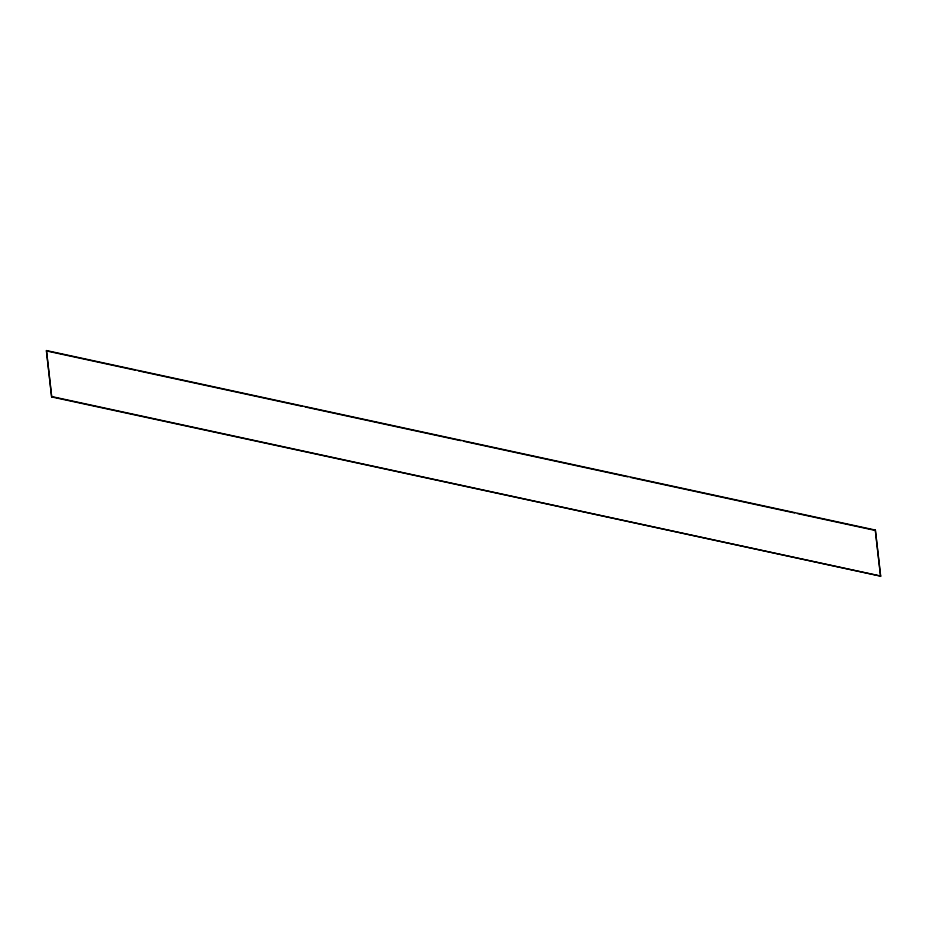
<?xml version="1.0" encoding="UTF-8"?>
<svg xmlns="http://www.w3.org/2000/svg" width="927" height="927" viewBox="0 0 927 927"><rect width="100%" height="100%" fill="white"/><g stroke="black" fill="none" stroke-linecap="round" stroke-linejoin="round"><path stroke-width="1.39" d="M46.431 350.557L51.669 396.93L880.65 576.107L875.331 530.07L46.431 350.557L51.669 396.93M880.569 576.443L875.331 530.07M47.764 351.206L135.469 370.197M138.297 370.812L302.376 406.339M305.203 406.953L460.8 440.649M463.627 441.264L627.718 476.802M630.545 477.417L794.624 512.955M797.452 513.57L875.25 530.418M51.75 396.582L880.65 576.107"/></g></svg>
